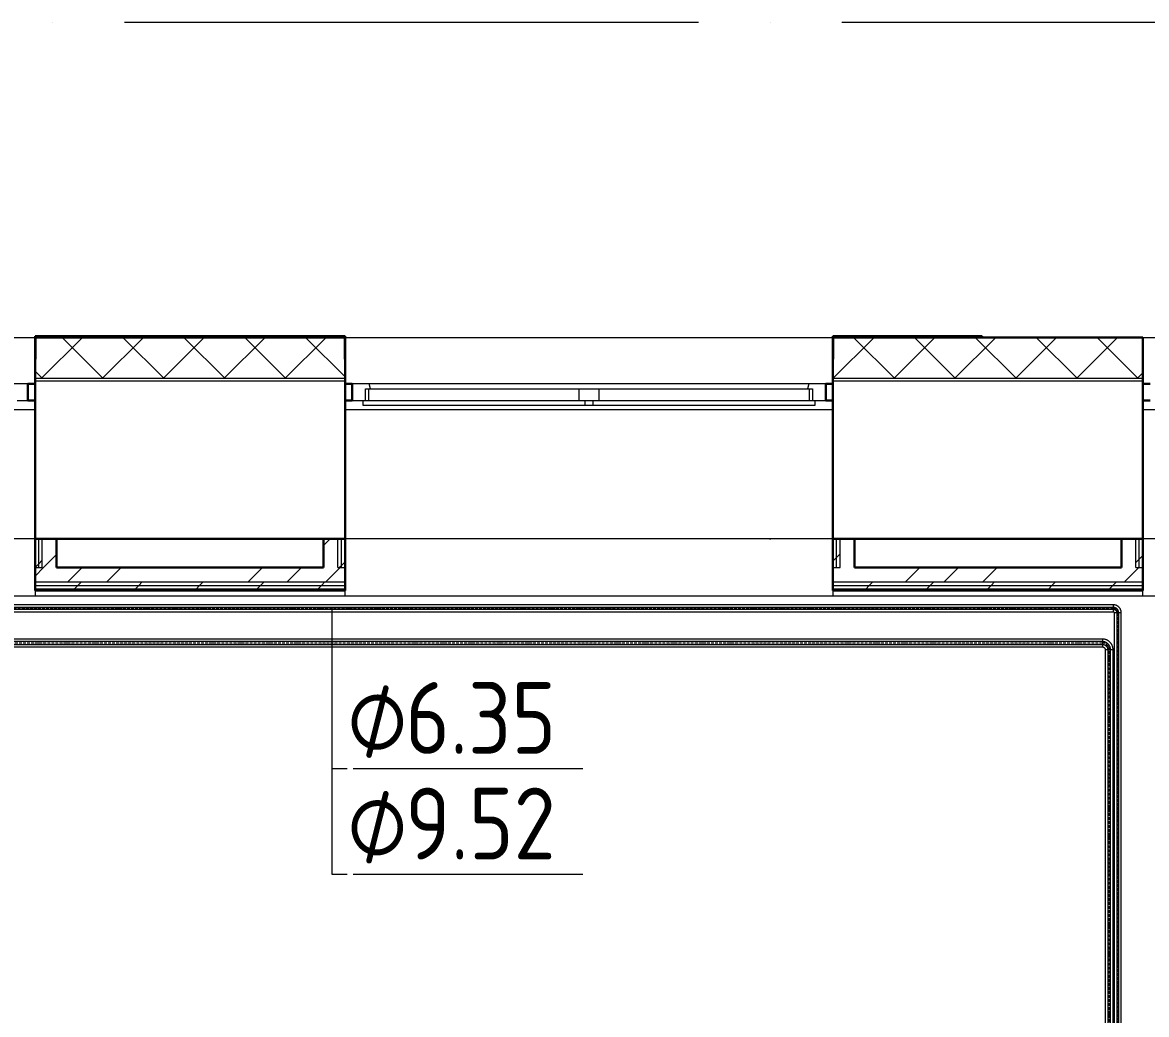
# Model space of a CAD drawing. Header units: millimetres. Extents: x -88595 to 880822, y -1054509 to -148035.
# Drawn here: x 183974 to 187891, y -269709 to -266252 of the extents above; entities that cross this region are included whole.
import ezdxf

# ---------------------------------------------------------------- set-up
doc = ezdxf.new("R2010")
doc.units = ezdxf.units.MM
for name, pattern in [('$0$ADSK_Осевая', [14, 10, -2, 0, -2]), ('$1$ADSK_Осевая', [14, 10, -2, 0, -2]), ('ADSK_Линия сетки', [25, 20, -2.5, 0, -2.5])]:
    doc.linetypes.add(name, pattern=pattern)
for name, color, linetype, lineweight in [('_ Окна', 7, 'Continuous', 30), ('Изоляция', 7, 'Continuous', 18), ('Марки', 7, 'Continuous', 20), ('Оборудование', 7, 'Continuous', 18), ('Ограждение', 7, 'Continuous', 9), ('Окна', 7, 'Continuous', 9), ('Оси', 7, 'Continuous', 9), ('Стены внутренние', 7, 'Continuous', 18), ('Стены наружные', 7, 'Continuous', 18), ('Стены штриховка', 7, 'Continuous', 9), ('Трубопровод', 7, 'Continuous', 18), ('Трубопроводы', 7, 'Continuous', 18)]:
    doc.layers.add(name, color=color, linetype=linetype, lineweight=lineweight)
doc.styles.add('$0$GOST Common_10', font='GOST_Common.ttf', dxfattribs={"width": 0.9, "height": 250})
doc.styles.add('$1$GOST Common', font='GOST_Common.ttf', dxfattribs={"width": 0.9, "height": 250})

# ---------------------------------------------------------------- blocks, each defined once
blk = doc.blocks.new('$0$ADSK_МедьПайка_Отвод-гнутая труба - Отвод _гнутая труба_-V46-В_Координация_1 этаж ОВ3')
at = {"layer": 'Трубопроводы', "color": 134, "true_color": 0x00a6a6}
for p, q in [((-23.8, 4.8), (-23.8, -4.8)), ((-23.8, 4.8), (-23.8, -4.8)), ((4.8, 23.8), (-4.8, 23.8)), ((4.8, 23.8), (-4.8, 23.8))]:
    blk.add_line(p, q, dxfattribs=at)
at = {"layer": 'Трубопроводы', "color": 134, "true_color": 0x00a6a6, "flags": 128}
for points in [[(-23.8, -4.8), (-22.7, -4.7), (-21.5, -4.7), (-20.4, -4.6), (-19.2, -4.4), (-18.1, -4.2), (-17, -3.9), (-15.9, -3.6), (-14.8, -3.3), (-13.7, -2.9), (-12.7, -2.5), (-11.6, -2), (-10.6, -1.5), (-9.6, -1), (-8.6, -0.4), (-7.7, 0.2), (-6.7, 0.9), (-5.8, 1.6), (-5, 2.3), (-4.1, 3.1), (-3.3, 3.9), (-2.5, 4.7), (-1.8, 5.6), (-1.1, 6.5), (-0.4, 7.4), (0.2, 8.4), (0.8, 9.3), (1.4, 10.3), (1.9, 11.4), (2.4, 12.4), (2.8, 13.5), (3.2, 14.5), (3.6, 15.6), (3.9, 16.7), (4.1, 17.8), (4.3, 18.9), (4.5, 20.1), (4.6, 21.2), (4.7, 22.3), (4.8, 23.5), (4.8, 23.8)], [(-4.8, 23.8), (-4.8, 23), (-4.8, 22.3), (-4.9, 21.5), (-5, 20.8), (-5.1, 20), (-5.3, 19.3), (-5.5, 18.5), (-5.7, 17.8), (-6, 17.1), (-6.3, 16.4), (-6.6, 15.7), (-6.9, 15), (-7.3, 14.3), (-7.7, 13.7), (-8.1, 13), (-8.5, 12.4), (-9, 11.8), (-9.5, 11.2), (-10, 10.7), (-10.5, 10.1), (-11.1, 9.6), (-11.7, 9.1), (-12.3, 8.7), (-12.9, 8.2), (-13.5, 7.8), (-14.2, 7.4), (-14.8, 7), (-15.5, 6.7), (-16.2, 6.3), (-16.9, 6.1), (-17.6, 5.8), (-18.3, 5.6), (-19.1, 5.4), (-19.8, 5.2), (-20.6, 5), (-21.3, 4.9), (-22.1, 4.8), (-22.8, 4.8), (-23.6, 4.8), (-23.8, 4.8)]]:
    blk.add_lwpolyline(points, dxfattribs=at)
blk = doc.blocks.new('$0$ADSK_МедьПайка_Отвод-гнутая труба - Отвод _гнутая труба_-V38-В_Координация_1 этаж ОВ3')
at = {"layer": 'Трубопроводы', "color": 190, "true_color": 0x8000ff}
for p, q in [((-15.9, 3.2), (-15.9, -3.2)), ((-15.9, 3.2), (-15.9, -3.2)), ((3.2, 15.9), (-3.2, 15.9)), ((3.2, 15.9), (-3.2, 15.9))]:
    blk.add_line(p, q, dxfattribs=at)
at = {"layer": 'Трубопроводы', "color": 190, "true_color": 0x8000ff, "flags": 128}
for points in [[(-15.9, -3.2), (-15.1, -3.2), (-14.4, -3.1), (-13.6, -3), (-12.8, -2.9), (-12.1, -2.8), (-11.3, -2.6), (-10.6, -2.4), (-9.9, -2.2), (-9.2, -2), (-8.5, -1.7), (-7.8, -1.4), (-7.1, -1), (-6.4, -0.7), (-5.8, -0.3), (-5.1, 0.2), (-4.5, 0.6), (-3.9, 1.1), (-3.3, 1.6), (-2.8, 2.1), (-2.2, 2.6), (-1.7, 3.2), (-1.2, 3.7), (-0.7, 4.3), (-0.3, 4.9), (0.2, 5.6), (0.6, 6.2), (0.9, 6.9), (1.3, 7.6), (1.6, 8.3), (1.9, 9), (2.1, 9.7), (2.4, 10.4), (2.6, 11.1), (2.8, 11.9), (2.9, 12.6), (3, 13.4), (3.1, 14.1), (3.2, 14.9), (3.2, 15.7), (3.2, 15.9)], [(-3.2, 15.9), (-3.2, 15.4), (-3.2, 14.9), (-3.3, 14.4), (-3.3, 13.9), (-3.4, 13.4), (-3.5, 12.9), (-3.7, 12.4), (-3.8, 11.9), (-4, 11.4), (-4.2, 10.9), (-4.4, 10.5), (-4.6, 10), (-4.9, 9.6), (-5.1, 9.1), (-5.4, 8.7), (-5.7, 8.3), (-6, 7.9), (-6.3, 7.5), (-6.7, 7.1), (-7, 6.8), (-7.4, 6.4), (-7.8, 6.1), (-8.2, 5.8), (-8.6, 5.5), (-9, 5.2), (-9.4, 4.9), (-9.9, 4.7), (-10.3, 4.4), (-10.8, 4.2), (-11.3, 4), (-11.8, 3.9), (-12.2, 3.7), (-12.7, 3.6), (-13.2, 3.5), (-13.7, 3.4), (-14.2, 3.3), (-14.7, 3.2), (-15.2, 3.2), (-15.7, 3.2), (-15.9, 3.2)]]:
    blk.add_lwpolyline(points, dxfattribs=at)
blk = doc.blocks.new('$0$ADSK_M_Трубы - Диаметр_8-160846-В_Координация_1 этаж ОВ3')
at = {"layer": 'Марки'}
blk.add_line((0, 0), (8, 0), dxfattribs=at)
blk = doc.blocks.new('1 этаж')
at = {"layer": '_ Окна', "lineweight": 18}
for p, q in [((220122.7, 660802.6), (220063.3, 660802.6)), ((220122.7, 660744.6), (220122.7, 660802.6)), ((221312.2, 660802.6), (221252.7, 660802.6)), ((221252.7, 660802.6), (221252.7, 660744.6)), ((221316.7, 660785.6), (221312.2, 660802.6)), ((222843.3, 660802.6), (222838.7, 660785.6)), ((222902.7, 660802.6), (222843.3, 660802.6)), ((222902.7, 660744.6), (222902.7, 660802.6)), ((221298.7, 660744.6), (221298.7, 660785.6)), ((221298.7, 660785.6), (221310.7, 660785.6)), ((222844.7, 660785.6), (222856.7, 660785.6)), ((222856.7, 660785.6), (222856.7, 660744.6)), ((220084.7, 660744.6), (220122.7, 660744.6)), ((221252.7, 660744.6), (221290.7, 660744.6)), ((222864.7, 660744.6), (222902.7, 660744.6))]:
    blk.add_line(p, q, dxfattribs=at)
at = {"layer": '_ Окна'}
for p, q in [((220147.7, 660802.6), (220122.7, 660802.6)), ((220122.7, 660802.6), (220122.7, 660744.6)), ((221252.7, 660802.6), (221227.7, 660802.6)), ((221252.7, 660744.6), (221252.7, 660802.6)), ((222927.7, 660802.6), (222902.7, 660802.6)), ((222902.7, 660802.6), (222902.7, 660744.6)), ((224032.7, 660802.6), (224007.7, 660802.6)), ((220122.7, 660744.6), (220147.7, 660744.6)), ((221227.7, 660744.6), (221252.7, 660744.6)), ((222902.7, 660744.6), (222927.7, 660744.6)), ((224007.7, 660744.6), (224032.7, 660744.6))]:
    blk.add_line(p, q, dxfattribs=at)
at = {"layer": 'Ограждение'}
for p, q in [((220147.7, 660712.6), (218447.7, 660712.6)), ((222927.7, 660712.6), (221227.7, 660712.6)), ((225657.7, 660712.6), (224007.7, 660712.6)), ((220147.7, 660262.6), (218447.7, 660262.6)), ((222927.7, 660262.6), (221227.7, 660262.6)), ((225657.7, 660262.6), (224007.7, 660262.6)), ((225982.7, 660062.6), (217717.7, 660062.6)), ((220147.7, 660062.6), (218447.7, 660062.6)), ((220147.7, 660082.6), (220147.7, 660062.6)), ((221227.7, 660062.6), (221227.7, 660082.6)), ((222927.7, 660062.6), (221227.7, 660062.6)), ((222927.7, 660082.6), (222927.7, 660062.6)), ((224007.7, 660062.6), (224007.7, 660082.6)), ((225707.7, 660062.6), (224007.7, 660062.6))]:
    blk.add_line(p, q, dxfattribs=at)
at = {"layer": 'Окна'}
for p, q in [((222843.3, 660802.6), (221312.2, 660802.6)), ((221310.7, 660785.6), (222042.7, 660785.6)), ((221310.7, 660744.6), (221310.7, 660785.6)), ((222042.7, 660785.6), (222112.7, 660785.6)), ((222042.7, 660785.6), (222042.7, 660744.6)), ((222112.7, 660785.6), (222844.7, 660785.6)), ((222112.7, 660744.6), (222112.7, 660785.6)), ((222844.7, 660785.6), (222844.7, 660744.6)), ((221290.7, 660744.6), (222062.7, 660744.6)), ((221290.7, 660727.6), (221290.7, 660744.6)), ((222062.7, 660727.6), (221290.7, 660727.6)), ((222062.7, 660744.6), (222092.7, 660744.6)), ((222062.7, 660744.6), (222062.7, 660727.6)), ((222092.7, 660727.6), (222062.7, 660727.6)), ((222092.7, 660744.6), (222864.7, 660744.6)), ((222092.7, 660727.6), (222092.7, 660744.6)), ((222864.7, 660727.6), (222092.7, 660727.6)), ((222864.7, 660744.6), (222864.7, 660727.6))]:
    blk.add_line(p, q, dxfattribs=at)
at = {"layer": 'Оси', "linetype": 'ADSK_Линия сетки', "ltscale": 100}
for p, q in [((252460, 662062.6), (175520.4, 662062.6)), ((252460, 660262.6), (175520.4, 660262.6))]:
    blk.add_line(p, q, dxfattribs=at)
at = {"layer": 'Стены внутренние'}
for p, q in [((218447.7, 660964.6), (220147.7, 660964.6)), ((221227.7, 660964.6), (222927.7, 660964.6)), ((224007.7, 660964.6), (225657.7, 660964.6)), ((221227.7, 660812.6), (220147.7, 660812.6)), ((224007.7, 660812.6), (222927.7, 660812.6))]:
    blk.add_line(p, q, dxfattribs=at)
at = {"layer": 'Стены внутренние', "lineweight": 30}
for p, q in [((220147.7, 660964.6), (220147.7, 660822.6)), ((221227.7, 660822.6), (221227.7, 660964.6)), ((224007.7, 660964.6), (222927.7, 660964.6)), ((222927.7, 660964.6), (222927.7, 660822.6)), ((224007.7, 660822.6), (224007.7, 660964.6)), ((220147.7, 660812.6), (220147.7, 660262.6)), ((221227.7, 660262.6), (221227.7, 660812.6)), ((222927.7, 660812.6), (222927.7, 660262.6)), ((224007.7, 660262.6), (224007.7, 660812.6)), ((220222.7, 660262.6), (221152.7, 660262.6)), ((223002.7, 660262.6), (223932.7, 660262.6))]:
    blk.add_line(p, q, dxfattribs=at)
at = {"layer": 'Стены внутренние', "linetype": 'Continuous', "lineweight": 9}
for p, q in [((220170.6, 660822.6), (220310.6, 660962.6)), ((220384.2, 660822.6), (220244.2, 660962.6)), ((220372, 660962.6), (220370.9, 660964.6)), ((220382.8, 660822.6), (220522.8, 660962.6)), ((220596.3, 660822.6), (220456.3, 660962.6)), ((220594.9, 660822.6), (220734.9, 660962.6)), ((220808.4, 660822.6), (220668.4, 660962.6)), ((220724, 660962.6), (220723.3, 660963.7)), ((220807, 660822.6), (220947, 660962.6)), ((221020.6, 660822.6), (220880.6, 660962.6)), ((221019.2, 660822.6), (221159.2, 660962.6)), ((221227.7, 660827.6), (221092.7, 660962.6)), ((222928.4, 660822.6), (223068.4, 660962.6)), ((223141.9, 660822.6), (223001.9, 660962.6)), ((223140.5, 660822.6), (223280.5, 660962.6)), ((223187.7, 660962.6), (223186.5, 660964.6)), ((223354, 660822.6), (223214, 660962.6)), ((223339.2, 660964.6), (223338.1, 660962.6)), ((223352.6, 660822.6), (223492.6, 660962.6)), ((223566.1, 660822.6), (223426.1, 660962.6)), ((223564.7, 660822.6), (223704.7, 660962.6)), ((223778.3, 660822.6), (223638.3, 660962.6)), ((223776.9, 660822.6), (223916.9, 660962.6)), ((223990.4, 660822.6), (223850.4, 660962.6)), ((220172, 660822.6), (220147.7, 660846.9)), ((223989, 660822.6), (224007.7, 660841.3)), ((222929.7, 660822.6), (222927.7, 660824.6))]:
    blk.add_line(p, q, dxfattribs=at)
at = {"layer": 'Стены наружные', "lineweight": 30}
for p, q in [((221227.7, 660969.6), (220147.7, 660969.6)), ((220147.7, 660969.6), (220147.7, 660964.6)), ((220147.7, 660964.6), (221227.7, 660964.6)), ((221227.7, 660964.6), (221227.7, 660969.6)), ((223447.7, 660969.6), (222927.7, 660969.6)), ((222927.7, 660969.6), (222927.7, 660964.6)), ((223447.7, 660964.6), (223447.7, 660969.6)), ((220147.7, 660822.6), (220147.7, 660812.6)), ((221227.7, 660812.6), (221227.7, 660822.6)), ((222927.7, 660822.6), (222927.7, 660812.6)), ((224007.7, 660812.6), (224007.7, 660822.6)), ((220147.7, 660262.6), (220147.7, 660082.6)), ((220222.7, 660262.6), (220147.7, 660262.6)), ((220222.7, 660162.6), (220222.7, 660262.6)), ((221152.7, 660262.6), (221152.7, 660162.6)), ((221227.7, 660262.6), (221152.7, 660262.6)), ((221227.7, 660082.6), (221227.7, 660262.6)), ((222927.7, 660262.6), (222927.7, 660082.6)), ((223002.7, 660262.6), (222927.7, 660262.6)), ((223002.7, 660162.6), (223002.7, 660262.6)), ((223932.7, 660262.6), (223932.7, 660162.6)), ((224007.7, 660262.6), (223932.7, 660262.6)), ((224007.7, 660082.6), (224007.7, 660262.6)), ((221152.7, 660162.6), (220222.7, 660162.6)), ((223932.7, 660162.6), (223002.7, 660162.6)), ((220147.7, 660082.6), (221227.7, 660082.6)), ((222927.7, 660082.6), (224007.7, 660082.6))]:
    blk.add_line(p, q, dxfattribs=at)
at = {"layer": 'Стены наружные', "linetype": 'Continuous', "lineweight": 9}
for p, q in [((220370.9, 660964.6), (220368, 660969.6)), ((223186.5, 660964.6), (223183.6, 660969.6)), ((223342.1, 660969.6), (223339.2, 660964.6)), ((221152.7, 660239.9), (221175.5, 660262.6)), ((220177.2, 660162.6), (220222.7, 660208.1)), ((222940.2, 660198.1), (222952.7, 660210.6)), ((223995.2, 660192.4), (224007.7, 660204.9)), ((220147.7, 660163.3), (220160.2, 660175.8)), ((220160.2, 660175.8), (220172.7, 660188.3)), ((221207.7, 660162.6), (221215.2, 660170.1)), ((221215.2, 660170.1), (221227.7, 660182.6)), ((222927.7, 660185.6), (222940.2, 660198.1)), ((223982.7, 660179.9), (223995.2, 660192.4)), ((220147.7, 660133.1), (220177.2, 660162.6)), ((220262.1, 660112.6), (220312.1, 660162.6)), ((220397.1, 660112.6), (220447.1, 660162.6)), ((220890.5, 660112.6), (220940.5, 660162.6)), ((221025.5, 660112.6), (221075.5, 660162.6)), ((221160.4, 660112.6), (221210.4, 660162.6)), ((223180.5, 660112.6), (223230.5, 660162.6)), ((223315.4, 660112.6), (223365.4, 660162.6)), ((223450.4, 660112.6), (223500.4, 660162.6)), ((223943.8, 660112.6), (223993.8, 660162.6)), ((220284.2, 660087.6), (220296.7, 660100.1)), ((220296.7, 660100.1), (220309.2, 660112.6)), ((220491.3, 660082.6), (220496.3, 660087.6)), ((220496.3, 660087.6), (220508.8, 660100.1)), ((220508.8, 660100.1), (220521.3, 660112.6)), ((220708.4, 660087.6), (220720.9, 660100.1)), ((220720.9, 660100.1), (220733.4, 660112.6)), ((220915.6, 660082.6), (220920.6, 660087.6)), ((220920.6, 660087.6), (220933.1, 660100.1)), ((220933.1, 660100.1), (220945.6, 660112.6)), ((221132.7, 660087.6), (221145.2, 660100.1)), ((221145.2, 660100.1), (221157.7, 660112.6)), ((223036.9, 660082.6), (223041.9, 660087.6)), ((223041.9, 660087.6), (223054.4, 660100.1)), ((223054.4, 660100.1), (223066.9, 660112.6)), ((223254, 660087.6), (223266.5, 660100.1)), ((223266.5, 660100.1), (223279, 660112.6)), ((223461.1, 660082.6), (223466.1, 660087.6)), ((223466.1, 660087.6), (223478.6, 660100.1)), ((223478.6, 660100.1), (223491.1, 660112.6)), ((223678.3, 660087.6), (223690.8, 660100.1)), ((223690.8, 660100.1), (223703.3, 660112.6)), ((223885.4, 660082.6), (223890.4, 660087.6)), ((223890.4, 660087.6), (223902.9, 660100.1)), ((223902.9, 660100.1), (223915.4, 660112.6))]:
    blk.add_line(p, q, dxfattribs=at)
at = {"layer": 'Стены штриховка'}
for p, q in [((221225.7, 660962.6), (220149.7, 660962.6)), ((220149.7, 660962.6), (220149.7, 660888.6)), ((221225.7, 660888.6), (221225.7, 660962.6)), ((224005.7, 660962.6), (222929.7, 660962.6)), ((222929.7, 660962.6), (222929.7, 660888.6)), ((224005.7, 660888.6), (224005.7, 660962.6)), ((220147.7, 660888.6), (220149.7, 660888.6)), ((221225.7, 660888.6), (221227.7, 660888.6)), ((222927.7, 660888.6), (222929.7, 660888.6)), ((224005.7, 660888.6), (224007.7, 660888.6)), ((220147.7, 660822.6), (221227.7, 660822.6)), ((222927.7, 660822.6), (224007.7, 660822.6)), ((220160.2, 660162.6), (220160.2, 660262.6)), ((220172.7, 660162.6), (220172.7, 660262.6)), ((221202.7, 660162.6), (221202.7, 660262.6)), ((221215.2, 660162.6), (221215.2, 660262.6)), ((222940.2, 660162.6), (222940.2, 660262.6)), ((222952.7, 660162.6), (222952.7, 660262.6)), ((223982.7, 660162.6), (223982.7, 660262.6)), ((223995.2, 660162.6), (223995.2, 660262.6)), ((220147.7, 660162.6), (220172.7, 660162.6)), ((221202.7, 660162.6), (221227.7, 660162.6)), ((222927.7, 660162.6), (222952.7, 660162.6)), ((223982.7, 660162.6), (224007.7, 660162.6)), ((220147.7, 660112.6), (221227.7, 660112.6)), ((220147.7, 660100.1), (221227.7, 660100.1)), ((221227.7, 660087.6), (220147.7, 660087.6)), ((220147.7, 660087.6), (221227.7, 660087.6)), ((222927.7, 660112.6), (224007.7, 660112.6)), ((222927.7, 660100.1), (224007.7, 660100.1)), ((224007.7, 660087.6), (222927.7, 660087.6)), ((222927.7, 660087.6), (224007.7, 660087.6))]:
    blk.add_line(p, q, dxfattribs=at)

msp = doc.modelspace()

# ---------------------------------------------------------------- linework, layer by layer
at = {"layer": 'Изоляция', "color": 190, "true_color": 0x8000ff}
for p, q in [((187774.8, -268281.5), (180728.3, -268281.5)), ((180735.4, -268305.8), (187774.8, -268305.8)), ((187774.8, -268281.4), (187774.8, -268305.8)), ((187778.5, -268309.5), (187778.5, -271436.1)), ((187802.8, -268309.5), (187778.5, -268309.5)), ((187802.8, -271436.1), (187802.8, -268309.5))]:
    msp.add_line(p, q, dxfattribs=at)
at = {"layer": 'Изоляция', "color": 134, "true_color": 0x00a6a6}
for p, q in [((187736.9, -268400.8), (180968.3, -268400.8)), ((180972, -268428.4), (187736.9, -268428.4)), ((187736.9, -268400.8), (187736.9, -268428.3)), ((187746.9, -268438.4), (187746.9, -271428.1)), ((187774.4, -268438.4), (187746.9, -268438.4)), ((187774.4, -271428.1), (187774.4, -268438.4))]:
    msp.add_line(p, q, dxfattribs=at)
at = {"layer": 'Изоляция', "color": 190, "true_color": 0x8000ff, "flags": 128}
for points in [[(187802.8, -268309.5), (187802.8, -268308.4), (187802.7, -268307.2), (187802.6, -268306.1), (187802.5, -268305), (187802.3, -268303.9), (187802, -268302.8), (187801.7, -268301.7), (187801.4, -268300.7), (187801, -268299.6), (187800.6, -268298.6), (187800.2, -268297.5), (187799.7, -268296.5), (187799.1, -268295.5), (187798.6, -268294.6), (187797.9, -268293.6), (187797.3, -268292.7), (187796.6, -268291.8), (187795.9, -268291), (187795.1, -268290.2), (187794.3, -268289.4), (187793.5, -268288.6), (187792.7, -268287.9), (187791.8, -268287.2), (187790.9, -268286.5), (187789.9, -268285.9), (187789, -268285.3), (187788, -268284.7), (187787, -268284.2), (187786, -268283.8), (187785, -268283.3), (187783.9, -268283), (187782.8, -268282.6), (187781.7, -268282.3), (187780.7, -268282.1), (187779.6, -268281.8), (187778.4, -268281.7), (187777.3, -268281.6), (187776.2, -268281.5), (187775.1, -268281.4), (187774.8, -268281.4)], [(187774.8, -268305.8), (187774.9, -268305.8), (187775.1, -268305.8), (187775.2, -268305.8), (187775.4, -268305.8), (187775.5, -268305.9), (187775.7, -268305.9), (187775.8, -268305.9), (187776, -268306), (187776.1, -268306), (187776.2, -268306.1), (187776.4, -268306.1), (187776.5, -268306.2), (187776.6, -268306.3), (187776.8, -268306.4), (187776.9, -268306.4), (187777, -268306.5), (187777.1, -268306.6), (187777.2, -268306.7), (187777.3, -268306.8), (187777.4, -268306.9), (187777.5, -268307), (187777.6, -268307.1), (187777.7, -268307.2), (187777.8, -268307.4), (187777.9, -268307.5), (187778, -268307.6), (187778.1, -268307.7), (187778.1, -268307.9), (187778.2, -268308), (187778.2, -268308.1), (187778.3, -268308.3), (187778.3, -268308.4), (187778.4, -268308.6), (187778.4, -268308.7), (187778.4, -268308.9), (187778.5, -268309), (187778.5, -268309.2), (187778.5, -268309.3), (187778.5, -268309.4), (187778.5, -268309.5)]]:
    msp.add_lwpolyline(points, dxfattribs=at)
at = {"layer": 'Изоляция', "color": 134, "true_color": 0x00a6a6, "flags": 128}
for points in [[(187774.4, -268438.4), (187774.4, -268436.9), (187774.3, -268435.4), (187774.2, -268433.9), (187773.9, -268432.4), (187773.7, -268430.9), (187773.3, -268429.4), (187773, -268428), (187772.5, -268426.6), (187772, -268425.1), (187771.5, -268423.7), (187770.8, -268422.4), (187770.2, -268421), (187769.5, -268419.7), (187768.7, -268418.4), (187767.9, -268417.2), (187767, -268415.9), (187766.1, -268414.8), (187765.1, -268413.6), (187764.1, -268412.5), (187763, -268411.4), (187761.9, -268410.4), (187760.8, -268409.4), (187759.6, -268408.5), (187758.4, -268407.6), (187757.2, -268406.8), (187755.9, -268406), (187754.6, -268405.2), (187753.2, -268404.6), (187751.9, -268403.9), (187750.5, -268403.4), (187749.1, -268402.8), (187747.6, -268402.4), (187746.2, -268402), (187744.7, -268401.6), (187743.2, -268401.4), (187741.8, -268401.1), (187740.3, -268401), (187738.8, -268400.9), (187737.3, -268400.8), (187736.9, -268400.8)], [(187736.9, -268428.3), (187737.3, -268428.3), (187737.7, -268428.4), (187738.1, -268428.4), (187738.5, -268428.5), (187738.9, -268428.5), (187739.2, -268428.6), (187739.6, -268428.7), (187740, -268428.8), (187740.4, -268429), (187740.8, -268429.1), (187741.1, -268429.3), (187741.5, -268429.5), (187741.9, -268429.7), (187742.2, -268429.9), (187742.5, -268430.1), (187742.9, -268430.3), (187743.2, -268430.6), (187743.5, -268430.8), (187743.8, -268431.1), (187744.1, -268431.4), (187744.3, -268431.7), (187744.6, -268432), (187744.9, -268432.3), (187745.1, -268432.6), (187745.3, -268432.9), (187745.5, -268433.3), (187745.7, -268433.6), (187745.9, -268434), (187746.1, -268434.4), (187746.2, -268434.7), (187746.4, -268435.1), (187746.5, -268435.5), (187746.6, -268435.9), (187746.7, -268436.3), (187746.8, -268436.7), (187746.8, -268437.1), (187746.9, -268437.5), (187746.9, -268437.9), (187746.9, -268438.3), (187746.9, -268438.4)]]:
    msp.add_lwpolyline(points, dxfattribs=at)
at = {"layer": 'Марки'}
for p, q in [((185052.6, -268291.6), (185052.6, -268852.4)), ((185052.6, -268444.5), (185052.6, -269220.4)), ((185052.6, -268852.4), (185105.7, -268852.4)), ((185052.6, -269220.4), (185105.7, -269220.4))]:
    msp.add_line(p, q, dxfattribs=at)
at = {"layer": 'Трубопровод', "color": 190, "true_color": 0x8000ff}
for p, q in [((187774.8, -268290.5), (180728.3, -268290.5)), ((180728.3, -268296.8), (187774.8, -268296.8)), ((187787.5, -268309.5), (187787.5, -271436.1)), ((187793.8, -271436.1), (187793.8, -268309.5))]:
    msp.add_line(p, q, dxfattribs=at)
at = {"layer": 'Трубопровод', "color": 190, "linetype": '$0$ADSK_Осевая', "true_color": 0x8000ff}
for p, q in [((187774.8, -268293.6), (180728.3, -268293.6)), ((187774.8, -268293.6), (180728.3, -268293.6)), ((187790.7, -271436.1), (187790.7, -268309.5)), ((187790.7, -271436.1), (187790.7, -268309.5))]:
    msp.add_line(p, q, dxfattribs=at)
at = {"layer": 'Трубопровод', "color": 134, "true_color": 0x00a6a6}
for p, q in [((187736.9, -268409.8), (180978.3, -268409.8)), ((180978.3, -268419.4), (187736.9, -268419.4)), ((187755.9, -268438.4), (187755.9, -271428.1)), ((187765.4, -271428.1), (187765.4, -268438.4))]:
    msp.add_line(p, q, dxfattribs=at)
at = {"layer": 'Трубопровод', "color": 134, "linetype": '$0$ADSK_Осевая', "true_color": 0x00a6a6}
for p, q in [((187736.9, -268414.6), (180978.3, -268414.6)), ((187736.9, -268414.6), (180978.3, -268414.6)), ((187760.7, -271428.1), (187760.7, -268438.4)), ((187760.7, -271428.1), (187760.7, -268438.4))]:
    msp.add_line(p, q, dxfattribs=at)
at = {"layer": 'Трубопроводы', "color": 190, "linetype": '$1$ADSK_Осевая', "true_color": 0x8000ff}
msp.add_arc((187774.8, -268309.5), 15.9, 0, 90, dxfattribs=at)
at = {"layer": 'Трубопроводы', "color": 134, "linetype": '$1$ADSK_Осевая', "true_color": 0x00a6a6}
msp.add_arc((187736.9, -268438.4), 23.8, 0, 90, dxfattribs=at)

# ---------------------------------------------------------------- block references
at = {"layer": 'Марки', "xscale": 99.99999999999993, "yscale": 99.99999999999993, "zscale": 99.99999999999993}
for p in [(185126.4, -268852.4), (185126.4, -269220.4)]:
    msp.add_blockref('$0$ADSK_M_Трубы - Диаметр_8-160846-В_Координация_1 этаж ОВ3', p, dxfattribs=at)
at = {"layer": 'Оборудование', "color": 5, "true_color": 0x0000ff}
msp.add_blockref('1 этаж', (-36129.5, -928314.5), dxfattribs=at)
at = {"layer": 'Трубопроводы', "color": 190, "true_color": 0x8000ff, "rotation": 90}
msp.add_blockref('$0$ADSK_МедьПайка_Отвод-гнутая труба - Отвод _гнутая труба_-V38-В_Координация_1 этаж ОВ3', (187790.7, -268293.6), dxfattribs=at)
at = {"layer": 'Трубопроводы', "color": 134, "true_color": 0x00a6a6, "rotation": 90}
msp.add_blockref('$0$ADSK_МедьПайка_Отвод-гнутая труба - Отвод _гнутая труба_-V46-В_Координация_1 этаж ОВ3', (187760.7, -268414.6), dxfattribs=at)

# ---------------------------------------------------------------- texts
at = {"layer": 'Марки', "lineweight": 9, "char_height": 250, "attachment_point": 1}
for s, insert, width, style in [('6.35', (185308.1, -268550.8), 663.797, '$1$GOST Common'), ('\\fGOST Common|b0|i0|c254|p34|;\\W.9;⌀', (185105.7, -268550.8), 245.316, '$0$GOST Common_10'), ('\\fGOST Common|b0|i0|c254|p34|;\\W.9;⌀', (185105.7, -268918.8), 245.316, '$0$GOST Common_10'), ('9.52', (185308.1, -268918.8), 663.797, '$1$GOST Common')]:
    msp.add_mtext(s, dxfattribs=dict(at, insert=insert, width=width, style=style))

doc.saveas('drawing.dxf')
